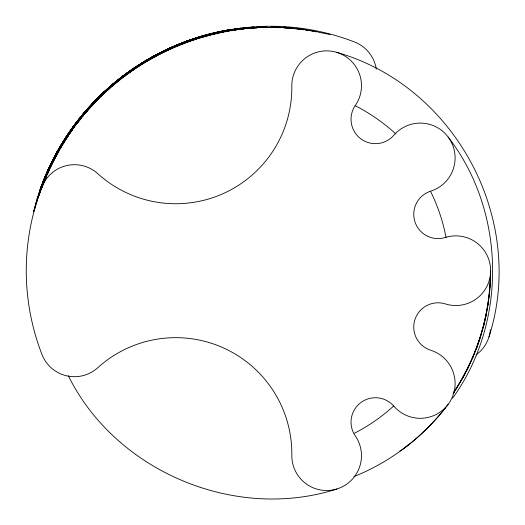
<?xml version="1.0" encoding="UTF-8"?>
<svg xmlns="http://www.w3.org/2000/svg" width="525" height="525" viewBox="0 0 525 525"><rect width="100%" height="100%" fill="white"/><g stroke="black" fill="none" stroke-linecap="round" stroke-linejoin="round"><path stroke-width="0.79" d="M490.639 270.309L490.317 282.594C488.138 321.956 475.296 360.721 453.167 393.383M489.471 293.383L490.639 270.697A34.827 34.827 0 0 0 445.344 237.477A24.294 24.294 0 0 1 414.914 221.74A24.294 24.294 0 0 1 430.48 191.225A34.834 34.834 0 0 0 449.361 138.764A34.834 34.834 0 0 0 393.704 135.398A24.38 24.38 0 0 1 360.511 138.587A24.38 24.38 0 0 1 355.182 105.676A34.827 34.827 0 0 0 336.833 52.395A34.827 34.827 0 0 0 291.821 86.29A116.097 116.097 0 0 1 97.814 173.703A34.827 34.827 0 0 0 41.974 186.926A232.188 232.188 0 0 0 26.25 270.697A232.188 232.188 0 0 0 41.974 354.473A34.827 34.827 0 0 0 97.814 367.697A116.097 116.097 0 0 1 291.821 455.103A34.827 34.827 0 0 0 336.833 488.998A34.827 34.827 0 0 0 355.182 435.724A24.38 24.38 0 0 1 360.511 402.813A24.38 24.38 0 0 1 393.704 405.996A34.834 34.834 0 0 0 449.361 402.636A34.834 34.834 0 0 0 430.487 350.168A24.294 24.294 0 0 1 414.914 319.653A24.294 24.294 0 0 1 445.344 303.916A34.827 34.827 0 0 0 490.645 270.697M490.343 282.207L490.357 281.827L487.981 304.802M489.51 293.002L489.543 292.615L486.058 315.348M486.137 314.974L483.525 326.202L488.099 304.041M480.441 336.906L486.216 314.593M488.998 336.833C526.687 219.588 455.28 86.113 336.833 52.395M483.715 325.454L476.818 347.445M33.692 211.824L34.932 207.939M42.112 185.417C51.863 156.89 68.316 130.797 88.226 108.262M33.593 211.523L36.921 201.462M38.456 196.823C64.109 110.079 143.555 41.882 233.212 29.918M45.045 177.791L45.819 175.468L43.483 181.42M476.949 347.084L480.67 336.171L472.664 357.788M34.578 207.427L36.98 200.517M40.438 190.529C67.108 107.809 142.971 44.487 228.316 30.023L218.84 32.36M41.528 187.445L42.328 185.2M43.673 181.46L45.819 175.468M35.772 203.392L37.984 197.275M44.067 180.449C73.677 101.108 149.034 41.974 232.457 29.262L223.748 31.29M42.144 185.194L39.618 191.185C70.094 100.485 158.393 32.379 254.198 27.674L246.947 28.599M36.008 203.182L40.576 190.969M42 187.156L43.719 182.575M44.572 180.285C53.091 156.686 66.682 135.148 82.359 115.671M46.036 176.794L39.861 190.988C47.322 169.418 58.57 149.362 71.446 130.581L60.349 148.549M38.535 195.687L37.098 199.5L44.093 179.202L46.581 174.083M47.178 172.804C61.445 137.99 85.529 107.612 114.502 83.783L107.408 90.471M39.618 191.185C53.931 149.277 80.45 111.982 114.502 83.783M40.274 190.844L37.012 199.198L44.349 179.018L50.17 167.35M40.865 189.322L42.348 185.528M44.126 180.968L45.012 178.69M45.603 177.174L49.455 167.298L59.627 148.391L71.446 130.581M41.14 187.373L42.899 182.91L41.14 187.373L42.781 183.638M45.439 177.404L41.075 187.064C52.854 154.882 72.24 125.869 95.819 101.135L85.752 112.836M46.672 175.068L38.811 194.952L46.023 177.713M468.09 367.703L477.081 346.723M43.529 181.473L49.192 167.468L51.155 163.905M41.888 186.119L38.213 195.162L45.767 175.16L49.133 168.643M42.499 184.61L43.417 182.352M46.791 174.064C55.853 150.465 70.724 129.531 87.183 110.519L77.746 122.732M39.861 190.988L47.998 171.124L57.894 152.178L50.846 166.812M47.663 172.049L42.486 183.094L47.381 171.275L51.214 164.102M49.087 170.474L43.096 182.917L47.998 171.124L64.385 141.199M47.276 174.713L51.982 163.472L57.894 152.178M49.882 166.766L57.002 152.486L65.244 138.797M48.786 169.463L52.894 159.718L57.514 152.066M41.075 187.064L49.455 167.298L54.272 158.786M46.686 175.298L47.663 173.06M49.291 169.319L53.517 159.607L59.496 149.933M42.486 183.094L51.076 163.518L54.777 157.185M52.933 160.499L54.902 156.017L58.492 149.868M46.108 175.921L47.119 173.69M50.472 166.261L55.171 155.859L59.988 148.299M46.147 174.746L49.127 168.197M49.79 166.74L54.843 156.811M57.888 151.115L55.657 155.452L57.461 151.902M43.096 182.917L51.982 163.472M468.267 367.356L462.748 377.902L472.966 357.079M47.165 172.587L49.179 168.269M50.866 164.666L54.902 156.017L57.474 151.876M52.5 161.746L56.989 152.171L63.256 142.636M48.372 170.389L49.055 168.945M55.624 155.354L57.002 152.486M55.099 156.522L58.997 148.477L62.652 143.089M54.534 158.602L59.627 148.391L68.414 135.706M59.364 148.523C79.36 112.258 110.289 82.819 145.668 61.655L128.888 73.093M49.882 167.193L50.63 165.743M56.241 154.882L61.478 144.743L69.051 134.124M61.976 144.355L65.264 138.83M456.875 387.804L468.431 367.008M58.209 150.498L61.195 144.88L65.382 138.876M54.666 157.644L55.433 156.214M59.266 149.041L63.479 141.153L67.83 135.24M60.428 147.046L61.189 145.648M51.942 162.481L52.73 161.057L51.109 163.833M61.366 145.392L62.153 143.968M62.941 142.544C80.528 112.534 106.28 87.964 134.899 68.48L122.614 77.831M55.079 157.369L57.487 153.116M59.896 148.857L61.097 146.731M61.904 145.313L66.321 137.511L74.268 127.234M65.645 138.338C85.234 106.529 113.531 80.502 145.668 61.655M59.292 148.496L65.684 137.563L70.593 131.079M55.604 155.781L58.072 151.554M60.953 146.632L61.773 145.222M63.007 143.108L68.355 133.96L79.013 120.573M67.226 136.415L68.467 134.308M69.293 132.904L70.534 130.797L66.124 137.465L68.375 134.216L67.187 136.205M453.475 392.936L463.122 377.226M58.236 150.439L61.103 145.674M65.08 139.532L70.547 130.482L75.712 124.176M69.28 132.825L70.534 130.797M68.211 134.61L72.936 127.017L82.891 115.198M60.867 146.928L62.619 144.178M63.492 142.807L65.244 140.057M67.876 135.936L73.566 126.998L80.988 118.381M72.411 128.474L75.495 123.67L82.018 115.71M64.595 140.588L66.386 137.865M67.732 135.824L69.077 133.777M70.416 131.736L75.79 123.559L87.675 110.132M453.239 393.297L457.282 387.148M77.228 121.872L88.41 108.281L83.331 114.417M452.642 398.16C507.583 322.022 505.673 211.24 448.147 137.045M69.267 132.897L75.495 123.67L82.412 115.677M64.017 141.067L65.389 139.046M71.774 129.623L78.159 120.199L83.646 114.174M74.051 126.394L76.315 123.126M69.805 133.698L72.581 129.695M73.507 128.356L79.052 120.343M75.613 124.202L80.725 116.865L85.175 112.114M71.42 130.81L73.782 127.49M76.624 123.513L81.362 116.878L95.819 101.135M65.389 138.817L61.957 144.257L68.066 134.092L71.564 129.596M78.704 120.278L83.455 113.656L88.252 108.386M68.795 133.928L71.689 129.983M75.068 125.383L83.757 113.564L93.47 103.681M72.43 128.225L76.23 123.086M83.829 113.918L88.541 108.321M72.443 128.257L76.276 123.178M77.713 121.275L83.455 113.656L88.528 108.38M74.032 126.538L76.972 122.647M80.41 118.112L86.297 110.329L91.514 105.171M87.675 109.692L88.659 108.399L86.566 110.795M75.541 124.451L76.512 123.185L74.557 125.744M84.545 112.908C106.641 85.332 136.428 64.739 168.203 49.731L138.16 65.901L128.986 72.686M87.675 109.613L88.659 108.373M83.075 115.474L89.67 107.179L99.724 97.709M448.147 404.355C424.003 436.321 391.158 461.705 353.935 476.588M89.893 106.614C124.615 67.508 172.777 40.871 224.018 30.817L220.868 31.684M83.016 114.483L89.04 107.133L96.068 100.367L93.85 102.861L95.57 101.154M82.425 115.979L83.974 114.082M85.004 112.822L92.236 103.989L101.85 95.182M91.77 104.98L96.587 99.527M445.725 407.505C433.735 422.743 419.803 436.426 404.355 448.147M82.215 115.644L77.175 121.8L90.904 106.897M83.239 114.424L85.286 111.989M86.31 110.768L88.351 108.334M89.375 107.113L98.687 97.388M83.941 113.958L85.509 112.094M83.462 114.437L85.536 112.009M83.468 114.463L85.542 112.055M88.659 108.439L87.097 110.243L94.946 100.898L102.861 93.85L101.154 95.57M90.733 106.03L96.6 99.553M82.576 116.53L83.632 115.297M93.056 103.379L97.847 97.847L106.043 90.385M89.283 107.067L96.088 100.183M90.91 106.477L98.477 97.932L110.25 87.951M90.385 106.043L97.847 97.847L103.379 93.056M85.293 112.363L87.485 109.955M89.132 108.143L91.875 105.131M95.169 101.509L101.207 94.881L114.417 84M89.486 107.1L96.088 100.111M100.688 95.845L103.996 92.236L119.188 79.275M90.051 106.568L97.643 98.431M87.399 109.738L89.618 107.362M96.292 100.242L104.075 91.934L109.161 87.859M90.254 106.595L91.35 105.433M93.706 103.963L104.934 92.216M100.695 95.688L103.996 92.236L120.199 78.159L125.987 73.999M100.367 96.068C125.409 69.983 157.953 52.113 191.861 40.222L177.581 46.082M96.324 100.774L99.757 97.289M101.469 95.543L107.756 89.152L121.328 78.816M106.89 89.775L110.329 86.297L117.127 80.857M100.373 95.721L107.133 89.04L112.908 84.545M99.632 97.145L100.787 95.996M103.103 93.706L110.644 86.251L116.537 81.893M100.577 95.603L107.146 89.657M110.657 86.612L119.201 79.354M100.603 95.688L110.329 86.297L116.812 81.388M97.243 99.238L101.345 95.294M105.453 91.35C123.329 73.48 145.432 60.395 168.203 49.731M104.869 91.868L106.024 90.772M108.36 88.659L113.557 83.757L127.542 74.012M100.905 96.6L106.227 91.586M108.55 88.508L109.738 87.399M112.114 85.175C134.984 64.608 162.829 50.046 191.861 40.222M107.264 90.234L117.475 80.876M107.218 89.322L113.656 83.455L120.94 78.225M118.394 79.807L126.256 74.051M393.704 405.996C381.898 416.732 368.675 425.913 354.493 433.223M104.685 92.223L107.12 90.057M113.21 84.637L120.514 78.127L125.947 74.53M121.118 77.949L128.113 72.535M115.06 82.943L123.67 75.495L133.278 69.333M108.393 88.633L110.211 87.071M114.457 83.436L112.028 85.516L113.958 83.941M115.671 82.399L116.878 81.362M112.035 85.555L113.249 84.532M121.131 77.844L128.12 72.601M111.49 86.901L124.497 75.869M107.12 89.703L100.898 94.946L116.865 80.725L124.202 75.613M115.822 82.366L117.068 81.323M118.309 80.272C149.481 53.642 188.882 38.174 228.887 30.726L211.49 34.84M121.334 78.297L127.621 73.119L140.812 65.1M108.406 88.62L110.303 87.071M118.361 79.866L127.017 72.936L134.61 68.211M110.434 86.835L112.343 85.306M113.617 84.289L115.526 82.76M116.799 81.743L118.072 80.725M119.982 79.196L130.797 70.534L139.223 65.573M121.058 77.779L126.282 73.999M108.458 88.653L109.732 87.642M121.085 77.884L130.482 70.547L136.48 66.695M128.31 72.562L134.092 68.066L141.173 64.03M123.204 76.493L125.737 74.543L123.178 76.558L124.471 75.58M129.531 71.728L133.33 68.841L129.412 71.61M125.245 75.009L126.538 74.032M130.43 71.085C155.676 52.106 185.725 40.195 216.385 33.246L198.45 38.489M120.468 78.98L125.055 75.593M132.608 69.759L133.928 68.795M137.865 65.894L141.153 63.479L149.402 58.774M126.236 74.419L128.225 72.995M131.532 70.619L141.468 63.486L151.587 58.216M141.422 63.847L144.073 61.95L138.679 65.349L140.031 64.568M129.426 71.689L131.375 70.317M132.681 69.405L136.592 66.675M137.891 65.763L155.859 55.171L151.108 58.058M128.868 72.358L130.207 71.426M136.874 66.773L144.88 61.195L155.807 55.703M134.229 68.585L136.198 67.226M138.823 65.507L140.142 64.614M144.08 61.924L141.455 63.715L143.404 62.462M139.046 65.389L141.067 64.017M143.089 62.652C168.893 45.911 198.68 35.89 228.887 30.726M127.312 73.631L130.705 71.38M132.07 70.481L135.463 68.237M138.862 65.986L140.221 65.087M141.586 64.188L149.061 59.246L168.893 49.875M147.407 60.119L149.448 58.774M150.813 57.881L152.171 56.989C180.534 41.613 211.929 30.903 244.256 28.842M137.812 65.842L148.477 58.997L156.522 55.099M135.332 68.014L137.393 66.688M139.453 65.369L141.507 64.05M143.568 62.731L152.486 57.002L161.385 52.953M136.776 66.708L133.96 68.355L136.657 66.636M153.116 56.923L155.177 55.611M133.96 68.355L136.657 66.668M144.756 61.615L146.777 60.355M148.129 59.515L155.118 55.604M137.373 66.491L138.757 65.632M147.728 60.053L156.017 54.895L166.471 50.315M142.892 63.833L156.778 55.394M136.054 67.18L130.482 70.547L127.332 73.126L137.563 65.684L142.544 62.934M152.066 57.514C182.857 39.093 218.63 30.358 254.198 27.674M141.33 64.332L142.734 63.505M144.139 62.678L146.245 61.438M148.352 60.198L160.289 53.169L176.078 46.699M157.887 54.37C178.382 42.65 201.278 35.674 224.306 30.936L213.268 33.83M150.78 57.993L159.718 52.894L165.716 50.367M142.59 63.223L144.001 62.416M146.127 61.202L147.545 60.395M154.626 56.359L163.833 51.109L175.206 46.633M165.172 50.663L166.589 49.855M144.743 61.478L146.823 60.322M148.214 59.548L149.605 58.78M150.997 58.013L155.17 55.696M158.648 53.773L163.518 51.076L170.297 48.32M158.215 54.298L167.468 49.192L178.146 45.163M163.098 51.719L166.596 49.836L156.575 54.817L159.574 53.491M164.102 51.214L171.275 47.381L180.449 44.067M153.031 57.468L155.925 55.958M163.15 52.198L171.826 47.69L204.028 36.415M170.815 48.011C191.546 37.918 214.187 32.242 236.919 28.836L228.139 30.653M166.733 50.21L175.468 45.819L187.064 41.941M176.833 45.439L199.198 37.012L219.877 31.592L240.968 28.133L232.982 29.669M156.575 54.823L175.16 45.767L181.309 43.634M169.693 48.707L179.202 44.093L187.747 41.37M174.707 46.384L187.241 41.363L183.632 42.873M170.356 49.179L179.904 44.664M172.049 47.663L183.094 42.486L194.768 38.942M167.317 50.249L171.767 48.221M175.475 46.535L183.632 42.82L196.888 38.942M181.867 43.424L187.064 41.075L207.427 34.578L228.316 30.023M167.961 49.658L170.947 48.346M176.17 46.056L187.373 41.14L199.152 37.879M167.298 49.455L172.43 47.224L167.298 49.455L170.336 48.274M173.893 46.581L181.342 43.582M174.622 46.351L187.064 41.075L198.004 37.912M167.213 49.731L169.463 48.786M170.96 48.149L173.204 47.204M174.707 46.567L176.951 45.622M179.95 44.356L191.185 39.618L203.805 36.31M188.783 40.766L190.988 39.861M186.119 41.888L195.162 38.213L203.057 36.264M176.722 46.036L180.515 44.546M182.031 43.949L195.681 38.574L209.908 35.214M190.844 40.274L199.198 37.012L204.737 35.72M187.3 41.705L199.5 37.098L214.613 33.751M200.13 37.15L214.784 32.996L210.23 34.302M186.565 41.856L188.862 41.022M192.682 39.644L203.392 35.772L211.372 34.118M187.432 41.488L183.612 42.84M195.674 38.633L206.266 35.241M198.982 37.511L207.427 34.578L214.62 33.2M189.381 41.167L207.933 34.965L218.321 33.082M204.56 35.897L211.523 33.593L221.602 31.507M201.725 36.907L211.824 33.692L221.465 32.078M194.138 39.001L191.776 39.644L206.364 35.313M191.75 39.631L211.523 33.593L217.127 32.589M206.443 35.405L215.775 32.57L223.033 31.461M212.061 33.849L219.877 31.592L224.707 30.922M200.721 37.446L204.652 36.356M210.144 34.834L220.356 32.005L229.222 30.87M336.833 488.998C235.305 521.778 115.671 471.502 68.355 375.821M209.324 34.86L211.693 34.243M207.808 34.853L214.758 33.127M216.3 32.74L224.018 30.817M220.979 32.34L232.916 29.695M229.464 30.273L236.631 28.704M223.151 31.185L232.457 29.262M215.558 32.793L221.819 31.513M223.387 31.192L227.299 30.391M219.923 32.786L223.919 32.064M225.514 31.776L229.51 31.047M231.112 30.758L232.706 30.463M234.308 30.174L241.5 28.868M236.342 29.164L237.943 28.875M239.544 28.586L245.149 27.589M223.073 31.808L224.68 31.539M226.288 31.27L227.896 31.001M229.504 30.739L231.112 30.47M235.935 29.663L245.582 28.048L266.936 27.142L259.645 27.687M224.641 31.218L226.255 30.968M227.863 30.726L229.477 30.476M231.092 30.233L232.7 29.984M238.343 29.124L239.951 28.875M241.566 28.632L249.624 27.398M226.321 30.699L227.929 30.476M244.847 28.133L253.706 26.913M230.829 30.667L232.444 30.457M234.859 30.148L236.473 29.945M238.888 29.63L240.502 29.426M242.11 29.216L244.525 28.908M235.646 29.643L237.261 29.459M240.502 29.092L242.123 28.908M249.408 28.081L258.313 27.07L274.555 27.549M247.498 28.599L249.926 28.422M251.547 28.297L257.217 27.871M245.582 28.048L256.948 27.792M264.259 27.628L279.694 27.28L292.418 28.081L283.487 27.818M276.99 27.622L279.425 27.694M292.418 28.081L271.084 26.755L280.796 27.556M284.038 27.818L287.273 28.087M292.13 28.488L305.084 29.551L283.848 27.11L295.122 28.632M296.73 28.849L299.145 29.177M300.753 29.393L303.975 29.833M305.583 30.05L317.658 31.684M296.579 28.127L310.15 30.693M311.745 30.995L313.34 31.297M314.941 31.598L316.536 31.9M318.13 32.202L330.107 34.466M355.182 105.676C369.941 113.229 383.683 122.778 395.909 133.98M430.48 191.225C437.765 205.866 443.021 221.511 446.053 237.576M408.496 444.498A34.834 34.834 0 0 1 399.86 451.008M212.369 33.751A232.188 232.188 0 0 1 216.825 32.635M220.566 31.776A232.188 232.188 0 0 1 270.697 26.25A232.188 232.188 0 0 1 354.473 41.974A34.827 34.827 0 0 1 376.294 69.103M490.389 329.707A34.827 34.827 0 0 1 476.024 354.92"/></g></svg>
